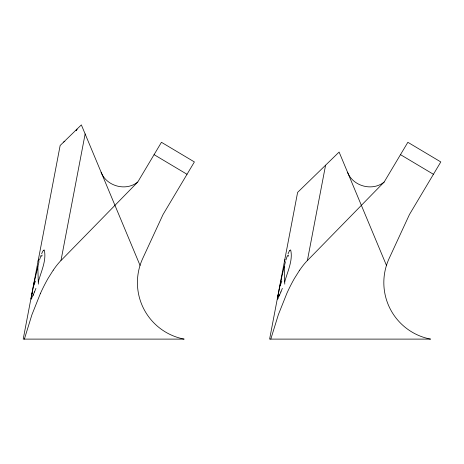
<?xml version="1.0" encoding="UTF-8"?>
<svg xmlns="http://www.w3.org/2000/svg" width="464" height="464" viewBox="0 0 464 464"><rect width="100%" height="100%" fill="white"/><g stroke="black" fill="none" stroke-linecap="round" stroke-linejoin="round"><path stroke-width="0.7" d="M277.611 298.532L277.617 298.468A2.569 0.331 -75.1 0 0 277.64 298.92L277.692 298.955A2.993 0.412 -73.4 0 1 277.553 298.416M31.221 298.219L31.262 297.853M277.634 298.219L277.675 297.853M31.43 296.745L31.442 296.67A14.158 1.218 -77.5 0 1 31.622 295.62L31.865 294.211M278.209 294.605L278.023 295.649A14.158 1.218 -77.5 0 0 277.861 296.635M278.214 294.559L278.342 293.863M31.859 294.251L31.935 293.863M31.923 293.898L33.652 285.041M278.336 293.898L278.412 293.509M31.993 293.538L32.062 293.178M278.406 293.538L282.002 275.836L285.459 261.655M85.138 133.951L60.975 260.565L137.756 182.027L161.449 142.297L194.387 161.936L163.038 214.525L142.726 258.46A57.53 57.53 0 0 0 184.162 339.109L23.206 339.109L60.146 145.499L81.351 124.891L140.047 265.408M325.583 165.201L307.383 260.565L384.169 182.027L407.856 142.297L440.8 161.936L409.445 214.525L389.139 258.46A57.53 57.53 0 0 0 430.575 339.109L269.613 339.109L297.61 192.392L339.109 152.053L386.454 265.408M32.48 290.992L32.619 290.261M279.171 289.536L279.316 288.794M33.657 285.029L34.597 280.465M33.808 284.287L34.121 282.762M280.215 284.287L280.372 283.527M34.435 281.23L39.046 261.655M24.377 339.109L31.935 314.702L40.478 293.283M270.79 339.109L278.348 314.702L286.891 293.283A175.143 175.143 0 0 1 294.321 278.62L299.645 270.147M39.492 260.078L41.07 255.339M285.905 260.078L287.483 255.339M38.292 282.013C40.919 271.875 46.771 260.449 44.266 250.003A2.204 0.928 -73.1 0 0 43.941 250.032L43.251 250.635M284.705 282.013C287.332 271.875 293.178 260.449 290.679 250.003A2.204 0.928 -73.1 0 0 290.354 250.032L289.664 250.635M41.644 253.796L42.566 251.697A5.527 2.465 -75.3 0 1 43.262 250.688M288.057 253.796L288.979 251.697A5.527 2.465 -75.3 0 1 289.675 250.688M35.937 288.347L34.481 292.036M282.35 288.347L280.888 292.036M33.072 295.406L33.222 295.058M279.485 295.406L279.63 295.058M53.238 270.147L47.931 278.632A175.143 175.143 0 0 0 40.501 293.294M76.978 129.143L76.931 129.183A6.467 3.753 47.8 0 0 76.496 130.245M137.756 182.027C126.063 191.603 106.447 186.325 101.111 172.202M384.169 182.027C372.476 191.603 352.86 186.325 347.524 172.202M31.291 298.949L31.279 298.955A2.993 0.412 -73.4 0 1 31.14 298.416M277.663 298.938L277.675 298.938A3.77 0.516 -72.7 0 0 277.849 298.862M400.49 154.651L433.434 174.29M154.083 154.651L187.021 174.29M284.223 266.423L284.774 284.154M37.81 266.423L38.361 284.154M53.273 270.17A74.217 74.217 0 0 1 60.929 260.524M35.438 281.068A48.923 7.36 -70 0 1 33.768 285.569M41.65 256.418A31.372 5.771 -72 0 1 42.143 255.072M38.025 261.29A56.086 33.715 -77.1 0 1 38.489 259.666M31.459 297.691A5.962 0.534 -77.4 0 1 31.738 296.015M31.221 298.474A2.569 0.331 -75.1 0 0 31.233 298.92L31.268 298.938A3.77 0.516 -72.7 0 0 31.442 298.862M31.807 298.248A2.639 0.36 -72.1 0 1 31.593 298.63M33.135 294.959A9.976 0.824 -68.7 0 1 32.068 297.372M34.475 291.891A20.694 2.1 -69.4 0 1 33.246 294.849M31.163 298.114A7.592 0.893 -76.2 0 1 31.216 297.731M31.39 296.815A14.952 1.311 -77.5 0 1 31.755 294.675M63.684 142.059A2.395 2.395 0 0 1 64.861 141.433M76.369 130.68A4.42 2.587 43.4 0 1 76.403 130.291M76.229 130.059A6.467 3.816 35.9 0 1 77.018 129.265M76.183 130.587A4.321 2.662 37.6 0 1 76.287 130.216M299.686 270.17A74.217 74.217 0 0 1 307.336 260.524M281.851 281.068A48.923 7.36 -70 0 1 280.181 285.569M288.063 256.418A31.372 5.771 -72 0 1 288.556 255.072M284.438 261.29A56.086 33.715 -77.1 0 1 284.902 259.666M277.872 297.691A5.962 0.534 -77.4 0 1 278.145 296.015M278.22 298.248A2.639 0.36 -72.1 0 1 278.006 298.63M279.548 294.959A9.976 0.824 -68.7 0 1 278.481 297.372M280.888 291.891A20.694 2.1 -69.4 0 1 279.659 294.849M277.576 298.114A7.592 0.893 -76.2 0 1 277.611 297.859M277.797 296.815A14.952 1.311 -77.5 0 1 278.104 295.029"/></g></svg>
